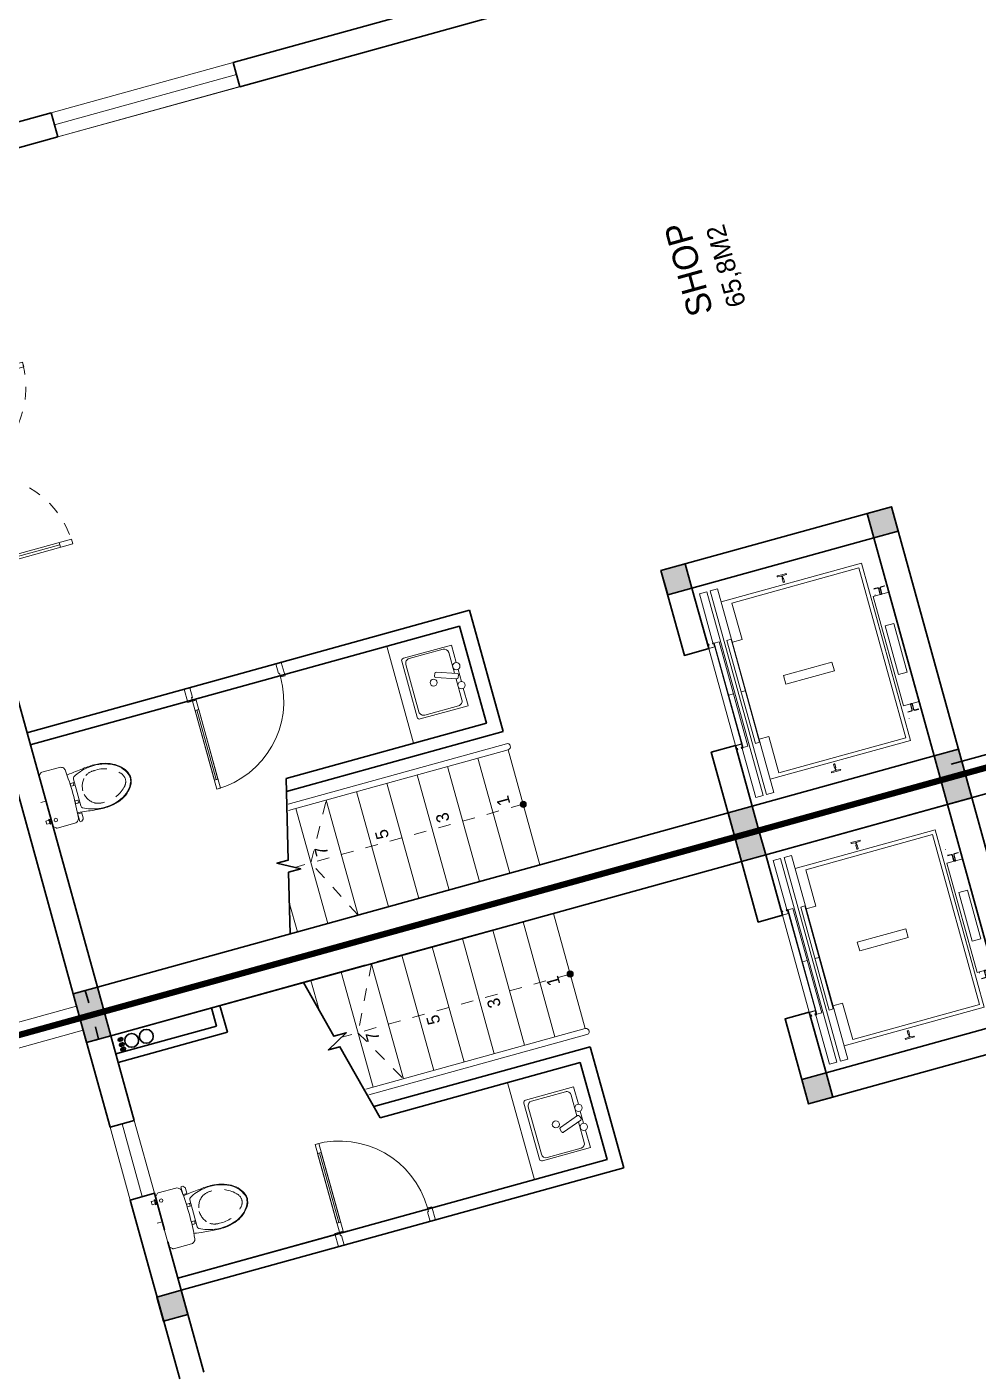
# Model space of a CAD drawing. Header units: metres. Extents: x 568336 to 569219, y 2065964 to 2066430.
# Drawn here: x 568526.72 to 568534.28, y 2066397.55 to 2066408.25 of the extents above; entities that cross this region are included whole.
import ezdxf

# ---------------------------------------------------------------- set-up
doc = ezdxf.new("R2010")
doc.units = ezdxf.units.M
for name, pattern in [('DASHED', [0.75, 0.5, -0.25]), ('HIDDEN', [0.375, 0.25, -0.125]), ('HIDDEN2', [0.1875, 0.125, -0.0625]), ('xref-thap C (mb tang 32-2)$0$HIDDEN', [0.375, 0.25, -0.125]), ('Xref-VCMT-BT3 - tuong bao$0$HIDDEN2', [0.1875, 0.125, -0.0625])]:
    doc.linetypes.add(name, pattern=pattern)
doc.layers.get('0').update_dxf_attribs({"linetype": 'CONTINUOUS'})
for name, color, linetype, lineweight in [('-CONCRETE', 1, 'CONTINUOUS', 35), ('-DIM', 9, 'CONTINUOUS', 13), ('-DOOR', 137, 'CONTINUOUS', 9), ('-FURNITURE', 46, 'CONTINUOUS', 9), ('-HATCH', 8, 'CONTINUOUS', 5), ('-KH', 143, 'CONTINUOUS', 13), ('-LINE1', 7, 'CONTINUOUS', 18), ('-LINE2', 252, 'CONTINUOUS', 9), ('-TEXT', 7, 'CONTINUOUS', 15), ('-WALL', 4, 'CONTINUOUS', 35), ('A-CUA', 25, 'CONTINUOUS', 5), ('A-NOI THAT', 44, 'CONTINUOUS', 9), ('Bighome_khuat', 251, 'DASHED', 5), ('TEXT25', 2, 'CONTINUOUS', 13)]:
    doc.layers.add(name, color=color, linetype=linetype, lineweight=lineweight)
doc.layers.add('-RANH GIOI LO DAT', color=12, linetype='CONTINUOUS')
doc.styles.add('SVN_AVO_thuong', font='')
doc.styles.add('T1', font='', dxfattribs={"height": 200})
doc.styles.get('SVN_AVO_thuong').set_extended_font_data('SVN-Avo')
doc.styles.get('T1').set_extended_font_data('VNgeometric Light')

# ---------------------------------------------------------------- blocks, each defined once
blk = doc.blocks.new('X-5M-DH-2-CORE$0$A$C75E80C28')
at = {"layer": '-LINE2', "linetype": 'Continuous', "ltscale": 2}
for p, q in [((-510.0000099998433, -21.5000000000291), (-510.0000099998579, -50.60000000000582)), ((-506.8000099998899, -21.5000000000291), (-510.0000099998433, -21.5000000000291)), ((-510.0000099998579, -108.5000000000291), (-510.0000099998433, -79.39999999999418)), ((-506.8000099998899, -21.5000000000291), (-506.8000099999044, -50.60000000000582)), ((-506.8000099999044, -108.5000000000291), (-506.8000099998899, -79.39999999999418)), ((-456.2000100000296, -56.79999999998836), (-500.6000099999364, -56.80000000001746)), ((-456.2000100000441, -60), (-500.600009999951, -60.0000000000291)), ((-456.2000100000296, -70), (-500.6000099999364, -70.0000000000291)), ((-456.2000100000296, -73.19999999995343), (-500.6000099999364, -73.19999999998254)), ((-453.2000100000441, -63), (-453.2000100000296, -67)), ((-450.0000099998579, -63), (-450.0000099998433, -67)), ((450.0000100000616, -63), (450.0000100000761, -67)), ((453.200010000015, -63), (453.2000100000296, -67)), ((456.2000100000296, -56.79999999998836), (500.6000100000529, -56.79999999998836)), ((456.200010000015, -60), (500.6000100000383, -60)), ((456.2000100000296, -70), (500.6000100000529, -70)), ((456.2000100000296, -73.19999999995343), (500.6000100000529, -73.19999999995343)), ((506.8000100001227, -21.5), (510.0000100000761, -21.5)), ((506.8000100001227, -21.5), (506.8000100001082, -50.59999999997672)), ((506.8000100001227, -108.5), (506.8000100001227, -79.39999999996508)), ((510.0000100000761, -21.5), (510.0000100000616, -50.59999999997672)), ((510.0000100000761, -108.5), (510.0000100000761, -79.39999999996508)), ((-731.0000002632733, -148.9999999649008), (730.9999997367267, -148.9999999649299)), ((-731.0000002698944, -1304.999999934109), (-731.0000002632733, -148.9999999649008)), ((-700.0000002632733, -178.9999999649008), (699.9999997367267, -178.9999999649299)), ((-700.0000002699089, -1224.999999934109), (-700.0000002632733, -178.9999999649008)), ((-556.8000102631631, -112.4999999912397), (-560.0000102631166, -112.4999999912397)), ((456.800009736864, -112.4999999912397), (460.0000097368174, -112.4999999912397)), ((699.9999997300911, -1224.999999934109), (699.9999997367267, -178.9999999649299)), ((730.9999997301056, -1304.999999934109), (730.9999997367267, -148.9999999649299)), ((-700.0000002699089, -1224.999999934109), (-400.0000002699089, -1224.999999934138)), ((-400.0000002698944, -1304.999999934138), (-400.0000002699089, -1224.999999934138)), ((699.9999997300911, -1224.999999934109), (399.9999997300911, -1224.999999934109)), ((399.9999997301056, -1304.999999934109), (399.9999997300911, -1224.999999934109)), ((839.9999997301056, -1304.999999934109), (-840.0000002698944, -1304.999999934109)), ((-840.0000002698944, -1364.999999934109), (-840.0000002698944, -1304.999999934109)), ((839.9999997301056, -1364.999999934109), (-840.0000002698944, -1364.999999934109)), ((424.9999997301056, -1308.999999934109), (-425.0000002698944, -1308.999999934109)), ((-425.0000002699089, -1342.999999934109), (-425.0000002698944, -1308.999999934109)), ((424.9999997300911, -1342.999999934109), (-425.0000002699089, -1342.999999934109)), ((-2.6989437174052e-07, -1308.999999934109), (-2.699089236557484e-07, -1342.999999934109)), ((424.9999997300911, -1342.999999934109), (424.9999997301056, -1308.999999934109)), ((839.9999997301056, -1364.999999934109), (839.9999997301056, -1304.999999934109)), ((839.9999997301056, -1394.999999934109), (-840.0000002698944, -1394.999999934109)), ((-840.0000002698944, -1394.999999934109), (-840.0000002698944, -1454.999999934109)), ((-840.0000002698944, -1454.999999934109), (-435.0000002698944, -1454.999999934109)), ((-435.0000002698944, -1449.999999934109), (-435.0000002699089, -1459.999999934109)), ((-435.0000002698944, -1449.999999934109), (-400.0000002698944, -1449.999999934138)), ((-435.0000002699089, -1459.999999934109), (-425.0000002699089, -1459.999999934109)), ((-435.0000002698653, -1489.999999934109), (-435.0000002698653, -1499.999999934109)), ((-435.0000002698653, -1489.999999934109), (-425.0000002698653, -1489.999999934109)), ((-433.4000002698012, -1451.599999934086), (-433.4000002698012, -1458.399999934074)), ((-433.4000002698012, -1451.599999934086), (-401.6000002697547, -1451.599999934086)), ((-433.4000002698012, -1458.399999934074), (-425.0000002698944, -1458.399999934074)), ((-433.4000002697721, -1491.599999934086), (-433.4000002697721, -1498.399999934074)), ((-433.4000002697721, -1491.599999934086), (-425.0000002698653, -1491.599999934086)), ((429.9999997300911, -1405.999999934138), (-430.0000002699089, -1405.999999934109)), ((-430.0000002699089, -1405.999999934109), (-430.0000002698944, -1445.999999934109)), ((429.9999997301056, -1445.999999934138), (-430.0000002698944, -1445.999999934109)), ((-425.0000002698944, -1458.399999934074), (-425.0000002699089, -1459.999999934109)), ((-425.0000002698653, -1489.999999934109), (-425.0000002698653, -1491.599999934086)), ((-401.6000002697547, -1451.599999934086), (-401.6000002697256, -1498.399999934074)), ((399.9999997301056, -1449.999999934109), (-400.0000002698944, -1449.999999934138)), ((-400.0000002698944, -1449.999999934138), (-400.0000002698653, -1499.999999934138)), ((-2.699089236557484e-07, -1405.999999934109), (-2.6989437174052e-07, -1445.999999934109)), ((399.9999997301056, -1449.999999934109), (399.9999997301347, -1499.999999934109)), ((434.9999997301056, -1449.999999934109), (399.9999997301056, -1449.999999934109)), ((401.5999997301988, -1451.599999934086), (401.5999997302279, -1498.399999934074)), ((433.3999997302453, -1451.599999934086), (401.5999997301988, -1451.599999934086)), ((433.3999997302453, -1458.399999934074), (424.9999997301056, -1458.399999934074)), ((424.9999997301056, -1458.399999934074), (424.9999997301056, -1459.999999934109)), ((434.9999997301056, -1459.999999934109), (424.9999997301056, -1459.999999934109)), ((424.9999997301347, -1489.999999934109), (424.9999997301347, -1491.599999934086)), ((434.9999997301347, -1489.999999934109), (424.9999997301347, -1489.999999934109)), ((433.3999997302744, -1491.599999934086), (424.9999997301347, -1491.599999934086)), ((429.9999997300911, -1405.999999934138), (429.9999997301056, -1445.999999934138)), ((433.3999997302453, -1451.599999934086), (433.3999997302453, -1458.399999934074)), ((433.3999997302744, -1491.599999934086), (433.3999997302744, -1498.399999934074)), ((434.9999997301056, -1449.999999934109), (434.9999997301056, -1459.999999934109)), ((839.9999997301056, -1454.999999934109), (434.9999997301056, -1454.999999934109)), ((434.9999997301347, -1489.999999934109), (434.9999997301347, -1499.999999934109)), ((839.9999997301056, -1394.999999934109), (839.9999997301056, -1454.999999934109)), ((-435.0000002698653, -1499.999999934109), (-400.0000002698653, -1499.999999934138)), ((-433.4000002697721, -1498.399999934074), (-401.6000002697256, -1498.399999934074)), ((434.9999997301347, -1499.999999934109), (399.9999997301347, -1499.999999934109)), ((433.3999997302744, -1498.399999934074), (401.5999997302279, -1498.399999934074))]:
    blk.add_line(p, q, dxfattribs=at)
for points in [[(-450.0000000000146, 0), (-450, -130), (450, -130), (449.9999999999854, 0)], [(-200, -29), (200.0000000001164, -29), (200.0000000001164, -101), (-200, -101)], [(-36.0000002632587, -583.9999999649008), (35.9999997367413, -583.9999999649008), (35.99999973675585, -983.9999999649008), (-36.00000026324415, -983.9999999649008)]]:
    blk.add_lwpolyline(points, close=True, dxfattribs=at)
for points in [[(-780.0000002632587, -788.9999999649008), (-751.0000002632587, -788.9999999649299, 0.414213562373095), (-750.0000002632733, -787.9999999649008), (-750.0000002632587, -783.9999999649008), (-750.0000002632587, -779.9999999649008, 0.414213562373095), (-751.0000002632733, -778.9999999649299), (-780.0000002632733, -778.9999999649881, -0.2569775838576673), (-784.1207396915852, -781.9399999648449), (-797.9000002631656, -781.939999964874, -0.414213562373095), (-800.9000002631656, -778.939999964874), (-804.0000002632587, -749.4999999649008, 0.414213562373095), (-807.0000002632587, -746.4999999649008), (-812.0000002632587, -746.4999999649008), (-812.0000002632587, -783.9999999649008), (-812.0000002632587, -821.4999999649008), (-807.0000002632587, -821.4999999649008, 0.414213562373095), (-804.0000002632587, -818.4999999649008), (-800.9000002631656, -789.0599999648693, -0.414213562373095), (-797.9000002631656, -786.0599999648693), (-784.1207396915852, -786.0599999648402, -0.2569775838576673), (-780.0000002632587, -788.9999999647553)], [(779.9999997367413, -788.9999999649299), (750.9999997367413, -788.9999999649008, -0.414213562373095), (749.9999997367267, -787.9999999649299), (749.9999997367413, -783.9999999649299), (749.9999997367413, -779.9999999649299, -0.414213562373095), (750.9999997367267, -778.9999999649008), (779.9999997368432, -778.9999999650172, 0.2569775838576673), (784.1207391653006, -781.939999964874), (797.899999736881, -781.9399999648449, 0.414213562373095), (800.899999736881, -778.9399999648449), (803.9999997367413, -749.4999999649008, -0.414213562373095), (806.9999997367413, -746.4999999649008), (811.9999997367413, -746.4999999649008), (811.9999997367413, -783.9999999649008), (811.9999997367413, -821.4999999649008), (806.9999997367413, -821.4999999649008, -0.414213562373095), (803.9999997367413, -818.4999999649008), (800.899999736881, -789.0599999648402, 0.414213562373095), (797.899999736881, -786.0599999648402), (784.1207391653006, -786.0599999648693, 0.2569775838576672), (779.9999997368577, -788.9999999647844)]]:
    blk.add_lwpolyline(points, format="xyb", dxfattribs=at)
for centre, radius, start, end in [((-500.600009999951, -50.60000000000582), 9.400000000001475, 180, 270), ((-500.6000099999364, -79.39999999999418), 9.399999999997844, 90, 180), ((-500.600009999951, -50.60000000000582), 6.200000000004374, 180, 270), ((-500.6000099999364, -79.39999999999418), 6.19999999999734, 90, 180), ((-456.2000100000441, -63), 6.19999999999713, 0, 90), ((-456.2000100000441, -63), 3.000000000000045, 0, 90), ((-456.2000100000296, -67), 6.20000000000076, 270, 0), ((-456.2000100000296, -67), 2.999999999999834, 270, 0), ((456.200010000015, -63), 6.19999999999713, 90, 180), ((456.2000100000296, -67), 6.20000000000076, 180, 270), ((456.200010000015, -63), 3.000000000000045, 90, 180), ((456.2000100000296, -67), 2.999999999999834, 180, 270), ((500.6000100000383, -50.59999999997672), 6.200000000004374, 270, 0), ((500.6000100000383, -50.59999999997672), 9.400000000001475, 270, 0), ((500.6000100000529, -79.39999999996508), 9.399999999997844, 0, 90), ((500.6000100000529, -79.39999999996508), 6.19999999999734, 0, 90)]:
    blk.add_arc(centre, radius, start, end, dxfattribs=at)
blk = doc.blocks.new('A$C5C575821')
at = {"layer": '-CONCRETE'}
h = blk.add_hatch(color=256, dxfattribs=at)
h.dxf.hatch_style = 1
h.paths.add_polyline_path([(-0.00237559899687767, 200.0000000000146), (-0.00237559899687767, 1.455191522836685e-11), (199.9976244010031, 1.455191522836685e-11), (199.9976244010031, 200.0000000000146)])
blk.add_lwpolyline([(-0.00237559899687767, 1.455191522836685e-11), (199.9976244010031, 1.455191522836685e-11), (199.9976244010031, 200.0000000000146), (-0.00237559899687767, 200.0000000000146)], close=True, dxfattribs=at)
blk = doc.blocks.new('A$C3F71457E')
at = {"layer": '-CONCRETE'}
blk.add_lwpolyline([(-8.760252967476845e-09, -100.0000002632005), (0, 400), (-1500, 400.0000000000582), (-1500.00000001755, -1399.999999999942), (-1.754960976541042e-08, -1400), (-7.895869202911854e-08, -900.0000002632005), (199.9999999912397, -900.0000002982852), (199.9999999824504, -1600), (-1700.00000001755, -1600), (-1700, 600), (200, 600), (199.9999999912397, -100.0000002982852), (6.140908226370811e-08, -100.0000002632005)], dxfattribs=at)
at = {"layer": '-LINE1'}
blk.add_line((-7.895869202911854e-08, -900.0000002632005), (-8.760252967476845e-09, -100.0000002632005), dxfattribs=at)
at = {"layer": '-WALL'}
for p in [(-1699.997624401003, 399.9999999999854), (0.00237559899687767, 399.9999999999854), (-1699.997624401081, -1599.999999999959), (0.002375601565972829, -1600.000000021305)]:
    blk.add_blockref('A$C5C575821', p, dxfattribs=at)
at = {"color": 2, "rotation": 90}
blk.add_blockref('X-5M-DH-2-CORE$0$A$C75E80C28', (-1500.00000000876, -499.9999999999418), dxfattribs=at)
blk = doc.blocks.new('*U14')
for p, q in [((-1510.000000000007, 650.0000000000036), (-1550.000000000007, 650.0000000000036)), ((-89.99999999999993, 650.0000000000036), (-49.99999999999994, 650.0000000000036)), ((-1510.000000000007, 100), (-1550.000000000007, 100)), ((-90, 100), (-50, 100))]:
    blk.add_line(p, q)
at = {"color": 251}
for p, q in [((-1530.000000000007, 100), (-1530.000000000007, 650.0000000000036)), ((-70, 100), (-69.99999999999993, 650.0000000000036))]:
    blk.add_line(p, q, dxfattribs=at)
for points in [[(-1550.000000000007, 0), (-1510.000000000007, 0), (-1510.000000000007, 750.0000000000036), (-1550.000000000007, 750.0000000000036)], [(-50, 0), (-90, 0), (-89.99999999999993, 750.0000000000036), (-49.99999999999994, 750.0000000000036)], [(-1600.000000000007, -200.0526511982753), (-1540.000000000007, -200.0526511982753), (-1540.000000000007, -40), (-1550.000000000007, -40), (-1550.000000000007, 0), (-1600.000000000007, 0)], [(0, -200.0526511982753), (-60, -200.0526511982753), (-60, -40), (-50, -40), (-50, 0), (0, 0)]]:
    blk.add_lwpolyline(points, close=True)
at = {"layer": 'Bighome_khuat', "linetype": 'Xref-VCMT-BT3 - tuong bao$0$HIDDEN2'}
for centre, radius, start, end in [((-1550.000000001217, -1.309672370553011e-09), 750.0000000014893, 0, 89.99996073224858), ((-49.99999999980155, -3.175326668269905e-10), 750.0000000005041, 90.00003926775145, 180)]:
    blk.add_arc(centre, radius, start, end, dxfattribs=at)
blk = doc.blocks.new('A$C141617FA')
at = {"layer": 'A-NOI THAT'}
for p, q in [((0.3436238813592354, 445.1533057558991), (153.6401399989845, 445.1533057558991)), ((214.3949251442391, 445.1533057558991), (321.8279239255353, 445.1533057558991))]:
    blk.add_line(p, q, dxfattribs=at)
for points in [[(382.5827090707317, 445.1533057558991), (537.2782512389531, 445.1533057558991), (537.2782512389531, 20.00004873328726, -0.4142135623730951), (517.2782512389531, 4.873328725807369e-05), (19.99995820442564, 4.873328725807369e-05, -0.4142135623730951), (-4.179557436145842e-05, 20.00004873328726), (-4.179557436145842e-05, 444.5482204991276)], [(297.3131805503799, 406.7982078327041), (481.0901461779431, 406.7982078327041, -0.4142135623730951), (521.0901461779431, 366.7982078327041), (521.0901461779431, 66.79820783270407, -0.4142135623730951), (481.0901461779431, 26.79820783270407), (61.0901461779431, 26.79820783270407, -0.4142135623730951), (21.0901461779431, 66.79820783270407), (21.0901461779431, 366.7982078327041, -0.4142135623730958), (61.0901461779431, 406.7982078327041), (245.7590732288954, 406.7982078327041)]]:
    blk.add_lwpolyline(points, format="xyb", dxfattribs=at)
blk.add_lwpolyline([(274.4843869222386, 435.436604180024), (252.9833077539515, 427.8508547378879, 0.4142135623731093), (245.6594500033825, 412.5419975745026), (305.0652254005254, 244.1620254161535, 0.4142135623730805), (320.3740825639397, 236.8381676655263), (341.8751617322268, 244.4239171076915, 0.4142135623730951), (349.1990194827958, 259.7327742710768), (289.7932440855948, 428.1127464294259, 0.4142135623730947)], format="xyb", close=True, dxfattribs=at)
for centre, radius in [((184.0175325716118, 438.0361419607943), 31.2), ((352.2053164981626, 438.0361419607943), 31.2), ((268.1262690138246, 213.7365723466792), 30.02017942326098)]:
    blk.add_circle(centre, radius, dxfattribs=at)
blk = doc.blocks.new('A$C18091ED7')
for p, q in [((9.957147995010018e-09, -42.13376978135784), (0, -3.786117304116488e-07)), ((146.1412317672475, -26.59467297248193), (179.181621938591, -26.59467296488583)), ((146.1412317672475, -26.59467297248193), (146.1412317680188, -30.17859706786112)), ((146.1412317680188, -30.17859706786112), (165.7503655985456, -30.17859706340823)), ((153.0594147269658, -36.79204952501459), (146.1412317680188, -30.17859706786112)), ((152.3191092506386, -2.717133611440659e-07), (152.3191092568413, -26.59467297093943)), ((152.3191092506386, -2.717133611440659e-07), (179.1816219322718, -2.654269337654114e-07)), ((153.0594147269658, -36.79204952501459), (165.7503656001572, -36.79204952192958)), ((153.0594147275151, -39.73033438943094), (153.0594147269658, -36.79204952501459)), ((153.0594147275151, -39.73033438943094), (178.4413164740145, -39.73033438349376)), ((153.0594147275151, -39.73033438943094), (178.4413164740145, -39.73033438349376)), ((153.0594147275151, -39.73033438943094), (153.0594147281554, -42.13376974494895)), ((185.3594994290725, -30.17859705851879), (165.7503655985456, -30.17859706340823)), ((178.4413164733487, -36.79204951884458), (165.7503656001572, -36.79204952192958)), ((185.3594994290725, -30.17859705851879), (178.4413164733487, -36.79204951884458)), ((178.4413164733487, -36.79204951884458), (178.4413164740145, -39.73033438349376)), ((178.4413164740145, -39.73033438349376), (178.4413164746547, -42.1337697392446)), ((179.1816219322718, -2.654269337654114e-07), (179.181621938591, -26.59467296488583)), ((179.181621938591, -26.59467296488583), (185.3594994283012, -26.59467296337243)), ((185.3594994283012, -26.59467296337243), (185.3594994290725, -30.17859705851879)), ((-83.25994817525861, -267.3592828898691), (-83.259948167517, -299.9634285944048)), ((-83.25994817257379, -278.4883151478134), (-83.25994817046012, -287.6388527823146)), ((-60.91100930959874, -290.0299398849311), (-83.25994816994717, -290.0299398901407)), ((-62.88950393904452, -265.3807882612164), (-81.28145355204106, -265.3807882657275)), ((-60.91100931491019, -267.3592828844266), (-60.91100930728498, -299.9634285889624)), ((60.9110093945892, -267.3592828557594), (60.9110094022144, -299.9634285600623)), ((60.91100939990065, -290.029939856031), (83.25994826024908, -290.0299398510542)), ((62.88950401780676, -265.3807882316178), (81.2814536308033, -265.3807882273395)), ((83.25994825493763, -267.3592828505498), (83.25994826256283, -299.9634285550856)), ((83.25994825750604, -278.488315108727), (83.2599482596197, -287.6388527429954)), ((165.3959958605519, -261.9873972070927), (165.3959958671003, -289.7349902229907)), ((167.8691141396885, -259.5142789271486), (228.0810223811895, -259.5142789128586)), ((167.8691141472664, -292.2081085020036), (206.7175896017579, -292.2081084926904)), ((230.5541406641933, -274.3229751045001), (230.5541406613593, -261.9873971916386))]:
    blk.add_line(p, q)
for points in [[(230.0000000517721, -218.5046414944518, -0.1374073801801567), (225.4781190853137, -234.6482587013161), (221.7949787454636, -240.7070387715066, -0.2360805181595358), (198.2560902649639, -255.4947853636986, -0.0519608230665726), (-198.2560901437319, -255.4947854572965, -0.236080518165078), (-221.7949786317113, -240.7070388760185), (-225.4781189743626, -234.6482588077488, -0.1374073801809237), (-229.9999999484608, -218.5046416030382), (-229.9999999831671, -71.98694829508895, -0.1989123673786679), (-226.3782021181105, -63.2431547633314), (-208.8906150607545, -45.75556769772083, -0.1989123673792025), (-200.1468215308087, -42.13376982865157), (9.971699910238385e-09, -42.13376978135784), (200.1468215506357, -42.13376973403501, -0.1989123673792025), (208.8906150822841, -45.75556759897154), (226.3782021480001, -63.24315465634572, -0.1989123673791691), (230.0000000170658, -71.98694818626973)], [(144.14367173758, -618.9627606730501, -0.2124047892419209), (26.30999211127346, -734.491494372196, -0.0276853236339062), (-0.5628229983012716, -738.609219571983, -0.0222792448073508), (-26.30999181118386, -734.4914943844487, -0.2124047892421136), (-144.1436714920528, -618.9627607410075, -0.1427957259999892), (-167.2376623962118, -428.0139674870588, -0.0930051380368448), (-127.9331820271946, -309.1271633332653, -0.2564387014614383), (-111.240849547703, -299.9634286007786), (4.746470949612558e-08, -299.9634285748762), (111.2408496426324, -299.9634285482753, -0.2564387014619951), (127.933182126606, -309.1271632729331, -0.0930051380368741), (167.2376625517572, -428.0139674081001, -0.1427957260000456)]]:
    blk.add_lwpolyline(points, format="xyb", close=True)
at = {"linetype": 'xref-thap C (mb tang 32-2)$0$HIDDEN', "ltscale": 100}
blk.add_lwpolyline([(61.00044987679576, -669.0176259216969, -0.1990312026443698), (1.417429302819073e-07, -698.769823720475, -0.1990312026443799), (-61.00044960746891, -669.0176259504806, -0.2189240232571595), (-131.9321382956405, -478.313622940972, -0.1537914605682739), (-112.4681372026971, -403.989815428853, -0.2367011859554165), (5.876427167095244e-08, -347.5870280214876, -0.2367011859554843), (112.4681373467611, -403.9898153757968, -0.1537914605681893), (131.9321384748619, -478.313622878748, -0.2189240232571754)], format="xyb", close=True, dxfattribs=at)
blk.add_circle((165.7503656100234, -78.39166221523192), 13.90362011701458)
for centre, radius, start, end in [((-81.28145355158267, -267.3592828894034), 1.978494623656905, 90.00000001354867, 180.0000000133402), ((-62.88950393858613, -267.3592828848923), 1.978494623656905, 1.334021322268115e-08, 90.00000001354867), ((62.88950401826514, -267.3592828552937), 1.978494623656905, 90.00000001354867, 180.0000000133402), ((81.28145363126168, -267.3592828510155), 1.978494623656905, 1.334021322268115e-08, 90.00000001354867), ((167.8691141402633, -261.9873972065106), 2.473118279571131, 90.00000001354867, 180.0000000133402), ((167.8691141466952, -289.7349902224087), 2.473118279571131, 180.0000000133402, 270.0000000135486), ((206.717589598069, -276.6690117186226), 15.53909677420133, 270.0000000135486, 306.4658507565522), ((168.3527972659103, -224.7572911087773), 80.08895368617857, 306.4658507565522, 320.3122930343796), ((228.0810223845983, -274.3229751050822), 2.473118279571131, 320.3122930343796, 1.334021322268115e-08)]:
    blk.add_arc(centre, radius, start, end)
for points, knots in [([(-155.6468228230951, -259.4535552573798), (-156.6353001506941, -267.2522313103836), (-164.2940232875517, -328.394745314552), (-169.1545302536251, -385.0939582949213), (-183.68571763406, -527.7705276800843), (-135.602968026873, -679.1126648240606), (-50.29344375100118, -735.2493608418445), (-19.70048385594782, -741.0901266933652), (1.531116140540689e-07, -743.6724421556864)], [130.6139379315478, 130.6139379315478, 130.6139379315478, 130.6139379315478, 152.8521090939923, 311.1293507817257, 417.703951170228, 561.3833927516608, 697.6926317810714, 710.812262267882, 710.812262267882, 710.812262267882, 710.812262267882]), ([(155.6468228994709, -259.4535551877343), (156.6353002305841, -267.2522312389628), (164.2940233960289, -328.3947452375724), (169.1545303888706, -385.0939582149149), (183.6857178367027, -527.7705275934422), (135.6029683008201, -679.1126647599449), (50.29344405157826, -735.2493608178338), (19.70048415924612, -741.0901266841101), (1.530679583083838e-07, -743.6724421554536)], [130.613937934949, 130.613937934949, 130.613937934949, 130.613937934949, 152.8521090939923, 311.1293507817257, 417.703951170228, 561.3833927516608, 697.6926317810714, 710.812262267882, 710.812262267882, 710.812262267882, 710.812262267882])]:
    blk.add_open_spline(points, degree=3, knots=knots)
blk = doc.blocks.new('*U23')
blk.add_line((100.0000000000004, 69.99999999999943), (866.6666666666355, 69.99999999999535))
for points in [[(-146.6666666921566, 1066.666666666636), (-146.666666692157, 1006.666666666636), (-39.99999999999478, 1006.666666666635), (-39.99999999999472, 1016.666666666635), (5.292628172818928e-12, 1016.666666666635), (5.622344881402342e-12, 1066.666666666635)], [(-146.666666692162, 7.4843834842455e-13), (-146.6666666921616, 60.00000000000099), (-39.99999999999962, 60.00000000000038), (-39.99999999999968, 50.00000000000038), (3.012949991530085e-13, 50.00000000000001), (0, 0)], [(3.012949991530085e-13, 50.00000000000001), (966.6666666666358, 49.99999999999454), (966.6666666666356, 89.99999999999454), (5.423309984754156e-13, 90.00000000000001)], [(100.0000000000004, 49.99999999999966), (100.0000000000006, 89.99999999999943), (866.6666666666359, 89.99999999999535), (866.6666666666358, 49.99999999999535)]]:
    blk.add_lwpolyline(points, close=True)
blk.add_arc((3.012949991530085e-13, 50.00000000000001), 966.6666666666358, 359.9999999999997, 89.9999999999995)
blk = doc.blocks.new('M12-T1')
at = {"layer": '-HATCH', "true_color": 0x8c8896}
h = blk.add_hatch(color=252, dxfattribs=at)
h.dxf.hatch_style = 1
edge = h.paths.add_edge_path()
edge.add_arc((195098.3871371746, -490938.215988636), 24.62566289535608, 0, 360)
at = {"layer": '-DOOR'}
for p, q in [((201198.21571064, -490288.1056113243), (201198.2157104015, -488788.1056110859)), ((201198.4103944302, -488788.1055560112), (201198.4103775024, -490288.1055557728)), ((201298.2157104015, -490288.1056110859), (201298.2157101631, -488788.1056113243)), ((201298.3023936749, -488788.1056110859), (201298.3023760319, -490288.1056110859)), ((201398.1943919659, -488788.1056113243), (201398.1943745613, -490288.1056113243)), ((201398.2157101631, -490288.1056113243), (201398.2157101631, -488788.1056113243))]:
    blk.add_line(p, q, dxfattribs=at)
at = {"layer": '-KH', "linetype": 'HIDDEN2', "ltscale": 5}
for points in [[(195098.3871371746, -490938.215988636), (195098.3871364594, -489053.8485913277)], [(194598.3724615574, -489438.1693515778), (195098.3871371746, -489188.1693515778), (195548.4018118382, -489438.1693515778)]]:
    blk.add_lwpolyline(points, dxfattribs=at)
at = {"layer": '-KH'}
blk.add_circle((195098.3871371746, -490938.215988636), 24.62566289535608, dxfattribs=at)
at = {"layer": '-LINE1', "lineweight": 18}
for p, q in [((194842.0096395016, -488938.1997776031), (194598.3577871323, -488938.1997776031)), ((195548.3871366978, -490938.1997776031), (195548.4011161327, -489127.2920970917)), ((195548.3871371746, -489188.1997776031), (194598.3577873707, -489188.1997776031)), ((195598.3871369362, -490938.2001633644), (195598.401030302, -489138.4343695641)), ((195548.3871371746, -489438.1997776031), (194598.3577871323, -489438.1997776031)), ((195548.3871371746, -489688.1997776031), (194598.3577871323, -489688.1997776031)), ((195548.3871371746, -489938.1997776031), (194598.3577871323, -489938.1997776031)), ((195548.3871371746, -490188.1997776031), (194598.3577871323, -490188.1997776031)), ((195548.3871371746, -490438.1997776031), (194598.3577871323, -490438.1997776031)), ((195548.3871371746, -490688.1997776031), (194598.3577871323, -490688.1997776031)), ((195548.3871366978, -490938.1997776031), (194598.3577871323, -490938.1997776031))]:
    blk.add_line(p, q, dxfattribs=at)
at = {"layer": '-LINE1', "linetype": 'Continuous', "ltscale": 10}
blk.add_lwpolyline([(194498.2550973831, -485288.7648228759), (194498.2527215518, -487088.1056113243)], dxfattribs=at)
at = {"layer": '-LINE1', "lineweight": 18}
blk.add_arc((195573.3871366978, -490938.1999707222), 25.00000000000274, 179.9995581550626, 359.9995581550626, dxfattribs=at)
at = {"layer": '-RANH GIOI LO DAT', "linetype": 'HIDDEN', "ltscale": 10, "const_width": 50}
blk.add_lwpolyline([(200413.1609009762, -503107.2375877753), (205398.2550963238, -497721.4450850259), (205398.2550970976, -485088.7648228759), (194398.2550973874, -485088.7648228759), (194398.2550969963, -503572.7263976283)], close=True, dxfattribs=at)
at = {"layer": '-WALL'}
for p, q in [((194398.255096674, -487088.7648200989), (194598.2526159286, -487088.2657752037)), ((194398.2550969124, -500752.9899530411), (194398.255096674, -487088.7648200989)), ((194598.2527213097, -487088.1056113243), (194598.1864366531, -487188.6054859161)), ((194598.2526159286, -487088.2657752037), (194598.1868054867, -487188.0463705063)), ((194598.2527213097, -487088.1056113243), (197998.0918843746, -487088.7973890305)), ((201398.0918848515, -488788.1056113243), (201398.0918838978, -487088.1056113243)), ((194498.2550971508, -487189.2042093277), (194598.1868054867, -487188.0463705063)), ((194598.2550971508, -487288.1056118011), (197998.091884613, -487288.7648200989)), ((194598.2550971508, -487288.1056118011), (194598.2550969124, -492488.8510625362)), ((196598.8706920147, -488688.2390704155), (196598.8706920147, -487288.1135501862)), ((196598.8706920147, -487288.1135501862), (196599.1534130573, -490828.2084889412)), ((196698.4812202454, -490938.2005500793), (196698.4812200069, -487288.113550663)), ((201198.0918838978, -488788.1056113243), (201198.0918843746, -487288.1056118011)), ((201398.0918848515, -488788.1056113243), (201198.0918838978, -488788.1056113243)), ((195698.38798666, -489152.2880811691), (195698.38798666, -490938.1928296089)), ((195797.7157940865, -490828.1935963631), (195797.7157933712, -489177.1193041801)), ((201198.3371603489, -490288.1056108475), (201198.104357481, -492688.8529200554)), ((201398.3371603489, -490288.1056113243), (201198.3371603489, -490288.1056108475)), ((201398.3371603489, -490288.1056113243), (201398.104357481, -492688.8492240906)), ((195797.7157940865, -490828.1935963631), (196599.1534123421, -490828.1997833252)), ((195698.38798666, -490938.1928296089), (196698.4812202454, -490938.2005500793)), ((194498.2550969124, -499365.4729037285), (194498.2550961971, -494300.1051640511))]:
    blk.add_line(p, q, dxfattribs=at)
blk.add_lwpolyline([(194598.2527210712, -488877.262336731), (195074.5891568661, -488996.3429503441), (195074.5891571045, -489097.6086535454), (195167.9401073456, -488925.9536039829), (195167.9401071072, -489019.6800031662), (195797.7157933712, -489177.1193041801)], dxfattribs=at)
at = {"layer": 'A-NOI THAT'}
blk.add_lwpolyline([(196599.1294543743, -490228.2084908485), (196599.1294543743, -490828.2084908485), (195797.7157933712, -490828.2005505562), (195797.7157943249, -490228.2005505562)], close=True, dxfattribs=at)
at = {"layer": '-DOOR', "xscale": -1, "rotation": 180}
blk.add_blockref('*U14', (199598.091884613, -487288.7643418312), dxfattribs=at)
at = {"layer": '-FURNITURE', "xscale": -1}
blk.add_blockref('A$C18091ED7', (196133.7711606026, -487245.9718415737), dxfattribs=at)
at = {"layer": '-WALL'}
for p in [(194398.2550971508, -487288.1056113243), (194398.2550969124, -492688.8510622978)]:
    blk.add_blockref('A$C5C575821', p, dxfattribs=at)
at = {"layer": '-WALL', "xscale": -1, "rotation": 270}
blk.add_blockref('A$C3F71457E', (195998.2550973892, -492688.851061821), dxfattribs=at)
at = {"layer": 'A-CUA', "extrusion": (0, 0, -1), "xscale": -0.7500000000000044, "yscale": 0.7500000000000044, "zscale": -0.7500000000000044, "rotation": 180}
blk.add_blockref('*U23', (-196588.4812202454, -488585.9435009956), dxfattribs=at)
at = {"layer": 'A-NOI THAT', "xscale": -0.9310986964618253, "yscale": 0.9310986964618253, "zscale": 0.9310986964618253, "rotation": 180}
blk.add_blockref('A$C141617FA', (195970.891007185, -490310.6531443596), dxfattribs=at)
at = {"layer": '-TEXT', "style": 'T1'}
for s, p in [('7', (195129.7949466705, -489341.9414973259)), ('5', (195129.7949471474, -489841.9414973259)), ('3', (195129.7949471474, -490341.9414973259)), ('1', (195129.7949473858, -490841.9414973259))]:
    blk.add_text(s, height=100, rotation=1.598264265782983e-06, dxfattribs=at).set_placement(p)
at = {"layer": 'TEXT25'}
for s, height, style, p in [('SHOP', 200.0000000000001, 'SVN_AVO_thuong', (198468.8184001446, -493438.8715744019)), ('65,8M2', 150, 'T1', (198458.4115180969, -493706.4100251198))]:
    blk.add_text(s, height=height, rotation=1.598264265782983e-06, dxfattribs=dict(at, style=style)).set_placement(p)
blk = doc.blocks.new('M34-T1')
at = {"layer": '-HATCH', "true_color": 0x8c8896}
h = blk.add_hatch(color=252, dxfattribs=at)
h.dxf.hatch_style = 1
edge = h.paths.add_edge_path()
edge.add_arc((201925.1478712559, -1155304.589486122), 24.62566289535608, 0, 359.9999999999999)
at = {"layer": '-CONCRETE'}
for centre, radius in [((202296.2261395454, -1151714.34122324, 5.66516857499076e-09), 13.00000000000001), ((202296.226139307, -1151727.185721397, 5.66516857499076e-09), 13.00000000000001), ((202345.4187865257, -1151804.838031292, 5.66516857499076e-09), 55.00000000000002), ((202334.4961266518, -1151714.341223001, 5.66516857499076e-09), 13.00000000000001), ((202334.4961256981, -1151727.185721397, 5.66516857499076e-09), 13.00000000000001), ((202376.2455444336, -1151714.34122324, 5.66516857499076e-09), 13.00000000000001), ((202376.2455444336, -1151727.185721397, 5.66516857499076e-09), 13.00000000000001), ((202345.4187865257, -1151925.680481434, 5.66516857499076e-09), 55.00000000000002)]:
    blk.add_circle(centre, radius, dxfattribs=at)
at = {"layer": '-DOOR'}
blk.add_lwpolyline([(201125.2799108028, -1151455.166454077), (201725.2799117565, -1151455.166453838), (201725.2799108028, -1151655.138317585), (201125.2799110413, -1151655.138317585)], close=True, dxfattribs=at)
blk.add_lwpolyline([(201725.2799115181, -1151555.138317585), (201125.2799110413, -1151555.152385712)], dxfattribs=at)
at = {"layer": '-KH', "linetype": 'HIDDEN2', "ltscale": 5}
for points in [[(201925.1478712559, -1155304.589486122), (201925.1478714943, -1153420.222088814)], [(202425.1625461578, -1153804.542848587), (201925.1478714943, -1153554.542848587), (201475.1331970692, -1153804.542848587)]]:
    blk.add_lwpolyline(points, dxfattribs=at)
at = {"layer": '-KH'}
blk.add_circle((201925.1478712559, -1155304.589486122), 24.62566289535608, dxfattribs=at)
at = {"layer": '-LINE1', "lineweight": 18}
for p, q in [((202181.5253689289, -1153304.573274612), (202425.1772212982, -1153304.573274612)), ((201425.1478712559, -1155304.573660851), (201425.1339781284, -1153504.807866573)), ((201475.1478712559, -1155304.573275089), (201475.1338922977, -1153493.665594101)), ((201475.1478712559, -1153554.573274612), (202425.1772212982, -1153554.573274612)), ((201475.1478712559, -1153804.573275089), (202425.1772212982, -1153804.573274612)), ((201475.1478712559, -1154054.573274612), (202425.1772212982, -1154054.573274612)), ((201475.1478712559, -1154304.573274612), (202425.1772212982, -1154304.573274612)), ((201475.1478710175, -1154554.573275089), (202425.1772212982, -1154554.573274612)), ((201475.1478712559, -1154804.573274612), (202425.1772212982, -1154804.573274612)), ((201475.1478712559, -1155054.573274612), (202425.1772212982, -1155054.573274612)), ((201475.1478712559, -1155304.573275089), (202425.1772212982, -1155304.573274612))]:
    blk.add_line(p, q, dxfattribs=at)
at = {"layer": '-LINE1'}
blk.add_lwpolyline([(202525.2822870496, -1151454.479108732), (202525.2822870566, -1149654.479108856)], dxfattribs=at)
blk.add_lwpolyline([(202525.2822870496, -1151454.479108732), (202525.2822870566, -1149654.479108856)], dxfattribs=at)
at = {"layer": '-LINE1', "lineweight": 18}
blk.add_arc((201450.1478712559, -1155304.573467731), 25.00000000000274, 180.0004450551263, 0.0004450551263090798, dxfattribs=at)
at = {"layer": '-RANH GIOI LO DAT', "linetype": 'HIDDEN', "ltscale": 10, "const_width": 50}
for points in [[(202625.2822869854, -1167938.440683506), (202625.2822870574, -1149454.479108856), (193625.2822862685, -1149454.479108876), (193625.2822862683, -1168634.943575757)], [(202625.2822869854, -1167938.440683506), (202625.2822870573, -1149454.479108856), (193625.2822862685, -1149454.479108876), (193625.2822862683, -1168634.943575757)]]:
    blk.add_lwpolyline(points, close=True, dxfattribs=at)
at = {"layer": '-WALL'}
for p, q in [((199650.2799108028, -1151455.244458199), (201125.2799108028, -1151455.166454077)), ((201125.2799108028, -1151455.166454077), (201125.2799110413, -1151655.138317585)), ((201725.2799117565, -1151455.138317585), (201725.2799108028, -1151655.138317585)), ((201725.2799117565, -1151455.138317585), (202625.2799108028, -1151455.138317585)), ((202425.2822868824, -1151454.479108334), (202425.3485715389, -1151554.978983879)), ((202625.2799108028, -1151455.138317585), (202425.2823925018, -1151454.63927269)), ((202425.2823925018, -1151454.63927269), (202425.3482027054, -1151554.419867516)), ((202525.2799110413, -1151555.577706337), (202425.3482027054, -1151554.419867516)), ((199650.2799110413, -1151655.196975231), (200725.145781517, -1151655.138317108)), ((200325.0537879467, -1155304.574047089), (200325.0537879467, -1151654.487047195)), ((200424.6643161774, -1151654.487047195), (200424.3815951347, -1155194.581986666)), ((200424.6643161774, -1153054.612567902), (200424.6643161774, -1151654.487047195)), ((200825.145781517, -1151655.138317823), (201125.2799110413, -1151655.138317585)), ((201725.2799108028, -1151655.138317585), (202425.2799112797, -1151655.138317108)), ((202205.2799115181, -1152555.138317347), (202205.2799112797, -1151655.138317585)), ((202275.2799108028, -1152485.138317585), (202275.2799115181, -1151655.138317108)), ((202425.2799115181, -1151654.479109287), (202425.2799112797, -1156855.224559307)), ((202275.2799108028, -1152485.138317585), (202425.2799119949, -1152485.138317585)), ((202205.2799115181, -1152555.138317347), (202425.2799110413, -1152555.138317585)), ((201225.819214344, -1155194.567093849), (201225.8192145824, -1153543.492801189)), ((201325.1470217705, -1153518.661578655), (201325.1470222473, -1155304.566327095)), ((201225.819214344, -1155194.567093849), (200424.3815968037, -1155194.573280334)), ((201325.1470222473, -1155304.566327095), (200325.0537879467, -1155304.574047089))]:
    blk.add_line(p, q, dxfattribs=at)
at = {"layer": '-WALL', "linetype": 'Continuous', "ltscale": 10}
for p, q in [((202625.2799115181, -1165119.363444805), (202625.2799108028, -1151455.138317585)), ((202425.2799112797, -1153755.138317108), (202425.2799115181, -1151655.138317585)), ((202425.2799110413, -1154955.138317585), (202425.2799115181, -1153855.138317823)), ((202425.2799112797, -1163731.253197193), (202425.2799112797, -1157155.138317585))]:
    blk.add_line(p, q, dxfattribs=at)
at = {"layer": '-WALL'}
blk.add_lwpolyline([(202425.282286644, -1153243.635833979), (201948.9458510876, -1153362.71644783), (201948.9458510876, -1153463.982150555), (201855.5949008465, -1153292.327100754), (201855.5949008465, -1153386.053500175), (201225.8192145824, -1153543.492801189)], dxfattribs=at)
at = {"layer": 'A-NOI THAT'}
blk.add_lwpolyline([(200424.4055540562, -1154594.581988335), (200424.4055540562, -1155194.581988335), (201225.819214344, -1155194.574047565), (201225.8192141056, -1154594.574048281)], close=True, dxfattribs=at)
at = {"layer": '-FURNITURE'}
blk.add_blockref('A$C18091ED7', (200889.7638478279, -1151612.345338821), dxfattribs=at)
at = {"layer": '-WALL', "xscale": -1, "rotation": 359.9999999999865}
for p in [(200325.0782563686, -1151654.479108334), (202625.2799115181, -1151654.47910881)]:
    blk.add_blockref('A$C5C575821', p, dxfattribs=at)
at = {"layer": '-WALL'}
blk.add_blockref('A$C5C575821', (202425.2822871208, -1151655.138317823), dxfattribs=at)
at = {"layer": '-WALL', "rotation": 90}
blk.add_blockref('A$C3F71457E', (201025.2799110413, -1157055.224559307), dxfattribs=at)
at = {"layer": 'A-CUA', "extrusion": (0, 0, -1), "xscale": 0.7500000000000044, "yscale": 0.7500000000000044, "zscale": -0.7500000000000044, "rotation": 180.0000000000135}
blk.add_blockref('*U23', (-200435.0537879467, -1152952.316998005), dxfattribs=at)
at = {"layer": 'A-NOI THAT', "xscale": 0.9310986964618252, "yscale": 0.9310986964618252, "zscale": 0.9310986964618252, "rotation": 179.9999999999864}
blk.add_blockref('A$C141617FA', (201052.6440014839, -1154677.026641846), dxfattribs=at)
at = {"layer": '-TEXT', "style": 'T1'}
for s, p in [('7', (201827.0733940601, -1153708.31499505)), ('5', (201827.0733940601, -1154208.314994812)), ('3', (201827.0733940601, -1154708.314994812)), ('1', (201869.9305372238, -1155208.314994812))]:
    blk.add_text(s, height=100, rotation=1.598264265782983e-06, dxfattribs=at).set_placement(p)

msp = doc.modelspace()

# ---------------------------------------------------------------- block references
at = {"layer": '-DIM', "xscale": 0.001, "yscale": 0.001, "zscale": 0.001, "rotation": 105.4590240781182}
msp.add_blockref('M34-T1', (567471.3528490951, 2065898.150150233), dxfattribs=at)
at = {"layer": '-WALL', "color": 2, "true_color": 0xf1eb1f, "xscale": 0.001, "yscale": 0.001, "zscale": 0.001, "rotation": 105.4590240793294}
msp.add_blockref('M12-T1', (568109.4904218079, 2066083.165826503), dxfattribs=at)

doc.saveas('drawing.dxf')
